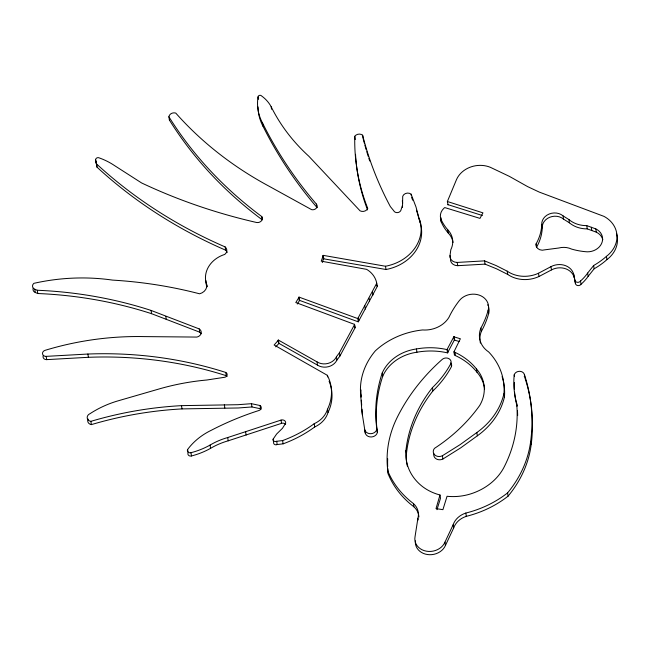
<?xml version="1.0" encoding="UTF-8"?>
<svg xmlns="http://www.w3.org/2000/svg" width="650" height="650" viewBox="0 0 650 650"><rect width="100%" height="100%" fill="white"/><g stroke="black" fill="none" stroke-linecap="round" stroke-linejoin="round"><path stroke-width="0.97" d="M402.504 207.423L402.716 196.316A5.054 4.266 -8.8 0 1 411.117 194.179L416 206.984L420.355 223.356A42.835 36.124 -8.8 0 1 420.777 224.892M440.846 218.953A54.381 45.866 -8.8 0 0 447.72 229.743A23.343 19.687 -8.8 0 1 450.824 249.706L450.011 255.572A7.581 6.394 -8.8 0 0 457.202 262.429L484.559 260.869L496.161 265.598L507.211 271.164A28.559 24.082 -8.8 0 0 538.484 273.252L550.972 266.654A15.405 12.992 -8.8 0 1 573.625 274.072L575.461 283.603A3.055 2.576 -8.8 0 0 577.883 285.577A3.055 2.576 -8.8 0 0 581.043 284.253A46.694 39.382 -8.8 0 0 588.161 276.323L594.141 268.791A70.541 59.491 -8.8 0 0 606.938 259.61L606.434 256.344A29.721 25.066 -8.8 0 0 603.996 216.385L539.281 192.099L527.613 186.607L509.421 176.394L490.368 167.318A24.115 20.337 -8.8 0 0 456.398 179.831L447.371 201.508L482.95 212.851L479.984 218.384L444.738 207.569L443.877 208.309A12.886 10.863 -8.8 0 0 440.846 218.953L441.35 222.219A54.381 45.866 -8.8 0 0 448.232 233.001A23.343 19.687 -8.8 0 1 453.05 242.482M447.874 204.612L482.389 215.524M275.762 346.881L278.956 343.379L317.525 365.129A12.488 10.53 -8.8 0 0 336.944 360.011L339.942 356.005L355.062 327.827L354.575 324.399L295.799 302.543L299.114 297.139L357.768 318.573L358.272 321.839L299.618 300.406L297.286 304.037M355.062 327.827L354.421 324.236M407.355 466.115A55.242 46.589 -8.8 0 1 406.445 453.692A151.962 128.164 -8.8 0 1 432.957 390.869A105.869 89.294 -8.8 0 0 451.482 366.576L450.978 363.309A5.273 4.444 -8.8 0 0 448.411 358.418A5.273 4.444 -8.8 0 0 442.057 359.556A210.34 177.401 -8.8 0 0 397.377 417.081A123.996 104.577 -8.8 0 0 387.863 471.136A99.076 83.558 -8.8 0 0 413.408 503.547A19.565 16.502 -8.8 0 1 417.893 518.334L415.041 536.721A15.592 13.154 -8.8 0 0 426.376 551.176A15.592 13.154 -8.8 0 0 444.949 542.157L453.156 524.737A19.565 16.502 -8.8 0 1 465.806 513.069A99.06 83.549 -8.8 0 0 507.585 492.895A123.996 104.577 -8.8 0 0 530.684 441.309A210.332 177.393 -8.8 0 0 524.387 374.522A5.273 4.444 -8.8 0 0 519.383 371.312A5.273 4.444 -8.8 0 0 514.223 374.798A105.885 89.302 -8.8 0 0 516.571 402.894L517.075 406.161A105.885 89.302 -8.8 0 1 514.581 392.251M402.252 205.79L400.952 210.161A3.843 3.242 -8.8 0 1 397.418 212.615A3.843 3.242 -8.8 0 1 393.713 210.689L390.358 206.594A432.494 364.764 -8.8 0 1 362.611 135.192A5.07 4.274 -8.8 0 0 354.77 136.273L355.274 139.539M419.851 220.09A42.835 36.124 -8.8 0 1 385.499 266.248L323.277 255.377L321.238 261.178L366.665 269.36A26.382 22.246 -8.8 0 1 376.74 283.229L377.244 286.496L358.272 321.839M322.311 262.559L323.44 258.789L322.936 255.523M450.978 363.309A105.869 89.294 -8.8 0 1 432.453 387.611A151.962 128.164 -8.8 0 0 405.933 450.434A55.242 46.589 -8.8 0 0 419.892 484.404A49.879 42.071 -8.8 0 0 438.864 494.683L439.985 494.991L436.02 508.617L442.91 509.665L447.054 496.275A49.904 42.087 -8.8 0 0 471.201 493.732A55.242 46.589 -8.8 0 0 503.539 468.171A151.962 128.164 -8.8 0 0 516.571 402.894M436.962 509.689L440.497 498.257L439.985 494.991M415.407 540.857A15.592 13.154 -8.8 0 0 427.375 554.523A15.592 13.154 -8.8 0 0 445.453 545.423L453.659 528.003A19.565 16.502 -8.8 0 1 466.318 516.336A99.06 83.549 -8.8 0 0 508.089 496.153A123.996 104.577 -8.8 0 0 531.188 444.576A210.332 177.393 -8.8 0 0 524.891 377.78M357.768 318.573L376.74 283.229M479.952 340.161A25.919 21.856 -8.8 0 1 481.398 331.346A102.529 86.474 -8.8 0 0 488.662 313.536L488.158 310.269A16.12 13.601 -8.8 0 0 479.034 295.059A16.12 13.601 -8.8 0 0 459.282 300.666A102.562 86.499 -8.8 0 0 448.89 317.444A25.911 21.856 -8.8 0 1 422.573 329.956A73.353 61.864 -8.8 0 0 375.334 350.854A75.213 63.44 -8.8 0 0 360.612 393.892L361.928 412.011L365.308 433.184A6.191 5.224 -8.8 0 0 371.434 436.962A6.191 5.224 -8.8 0 0 377.382 432.469L376.878 429.203A168.951 142.488 -8.8 0 1 382.224 372.978A41.559 35.051 -8.8 0 1 416.423 348.961A66.186 55.819 -8.8 0 1 447.005 349.611L453.822 336.806L460.379 338.772L453.936 351.886L454.439 355.152L455.479 355.615A66.162 55.794 -8.8 0 1 476.946 372.182A41.559 35.051 -8.8 0 1 484.599 388.96M377.382 432.469A168.951 142.488 -8.8 0 1 382.728 376.244A41.559 35.051 -8.8 0 1 416.926 352.227A66.186 55.819 -8.8 0 1 447.509 352.869L454.326 340.072L459.111 341.453M327.567 376.935L327.316 375.302L274.129 345.004L278.452 340.113L317.021 361.871A12.488 10.53 -8.8 0 0 336.44 356.744L339.438 352.747L354.559 324.561M329.079 381.209A50.903 42.933 -8.8 0 1 328.039 412.441A25.123 21.19 -8.8 0 1 314.706 426.969A114.595 96.647 -8.8 0 1 283.132 443.828L277.201 444.543A2.494 2.104 -8.8 0 1 273.609 442.463L273.106 439.197L276.608 434.038L282.482 428.277L285.667 423.183A3.559 3.006 -8.8 0 0 281.019 420.095L227.711 437.539A65.187 54.974 -8.8 0 0 210.056 445.079A69.038 58.224 -8.8 0 1 190.97 452.701A2.901 2.446 -8.8 0 1 188.069 452.034A2.901 2.446 -8.8 0 1 187.614 449.491A62.498 52.707 -8.8 0 1 211.307 430.267A265.054 223.543 -8.8 0 1 258.911 410.507A3.388 2.86 -8.8 0 0 261.186 408.216A3.388 2.86 -8.8 0 0 260.024 405.519L251.453 403.691L237.892 404.706L181.513 405.641A332.345 280.296 -8.8 0 0 90.878 421.346A4.834 4.079 -8.8 0 1 87.206 417.909A4.834 4.079 -8.8 0 1 90.033 413.668A93.153 78.561 -8.8 0 1 118.657 400.676L158.072 389.261A213.655 180.196 -8.8 0 1 206.846 380.006L224.892 377.227A3.128 2.633 -8.8 0 0 227.11 374.977A3.128 2.633 -8.8 0 0 225.737 372.434A355.672 299.967 -8.8 0 0 87.888 354.039L45.939 356.379A3.681 3.104 -8.8 0 1 42.542 353.779A3.681 3.104 -8.8 0 1 45.11 350.326A269.579 227.362 -8.8 0 1 144.292 336.602L196.804 337.074A5.387 4.542 -8.8 0 0 201.069 333.523A5.387 4.542 -8.8 0 0 199.217 328.916M573.625 274.072L574.949 280.337A3.055 2.576 -8.8 0 0 577.379 282.311A3.055 2.576 -8.8 0 0 580.539 280.987A46.694 39.382 -8.8 0 0 587.657 273.057L593.629 265.525A70.541 59.491 -8.8 0 0 606.434 256.344M323.44 258.789L386.011 269.506A42.835 36.124 -8.8 0 0 420.956 225.672M488.158 310.269A102.529 86.474 -8.8 0 1 480.894 328.088A25.919 21.856 -8.8 0 0 488.662 351.934A73.336 61.848 -8.8 0 1 503.953 393.616A75.221 63.44 -8.8 0 1 476.84 432.543L460.102 444.649L442.423 455.731A6.191 5.224 -8.8 0 1 434.777 454.935A6.191 5.224 -8.8 0 1 434.484 448.354A168.919 142.464 -8.8 0 0 479.749 405.405A41.559 35.051 -8.8 0 0 476.442 368.916A66.162 55.794 -8.8 0 0 454.968 352.357L453.936 351.886M502.084 376.586A73.336 61.848 -8.8 0 1 504.457 396.882A75.221 63.44 -8.8 0 1 477.352 435.809L460.606 447.915L442.934 458.997A6.191 5.224 -8.8 0 1 436.345 458.965A6.191 5.224 -8.8 0 1 433.859 453.879M450.011 255.572L450.515 258.83A7.581 6.394 -8.8 0 0 457.706 265.688L485.062 264.136L496.665 268.864L507.715 274.422A28.559 24.082 -8.8 0 0 538.988 276.51L551.476 269.912A15.405 12.992 -8.8 0 1 574.129 277.339M187.614 449.491L188.126 452.757A2.901 2.446 -8.8 0 0 188.573 455.301A2.901 2.446 -8.8 0 0 191.474 455.967A69.038 58.224 -8.8 0 0 210.559 448.346A65.187 54.974 -8.8 0 1 228.215 440.806L281.523 423.361A3.559 3.006 -8.8 0 1 285.634 424.385M273.106 439.197A2.494 2.104 -8.8 0 0 276.697 441.277L282.62 440.57A114.595 96.647 -8.8 0 0 314.202 423.702A25.123 21.19 -8.8 0 0 327.527 409.175A50.903 42.933 -8.8 0 0 327.316 375.302M260.999 409.167A3.388 2.86 -8.8 0 0 260.528 408.777L251.956 406.949L238.396 407.973L182.016 408.907A332.345 280.296 -8.8 0 0 91.382 424.613A4.834 4.079 -8.8 0 1 88.132 419.063M43.241 355.615A3.681 3.104 -8.8 0 0 46.442 359.645L88.392 357.305A355.672 299.967 -8.8 0 1 226.241 375.7A3.128 2.633 -8.8 0 1 227.126 376.407M591.289 227.264L595.822 228.906A14.422 12.163 -8.8 0 1 601.526 243.669A14.422 12.163 -8.8 0 1 585.033 251.648A66.178 55.811 -8.8 0 1 571.561 249.08A16.713 14.097 -8.8 0 0 558.724 248.016L544.936 249.811A6.792 5.728 -8.8 0 1 536.055 243.945A55.323 46.662 -8.8 0 0 541.767 224.624A12.35 10.416 -8.8 0 1 549.169 214.021A12.35 10.416 -8.8 0 1 563.054 215.881L568.937 219.578A26.227 22.116 -8.8 0 0 586.755 225.623L591.289 227.264L591.793 230.531M536.055 243.945L536.559 247.211A55.323 46.662 -8.8 0 0 542.271 227.89A12.35 10.416 -8.8 0 1 549.673 217.287A12.35 10.416 -8.8 0 1 563.558 219.148L569.449 222.844A26.227 22.116 -8.8 0 0 587.259 228.889L596.326 232.172A14.422 12.163 -8.8 0 1 602.794 239.688M354.77 136.273A257.124 216.856 -8.8 0 0 367.77 208.463A5.208 4.396 -8.8 0 1 360.059 210.828L308.831 156.244A212.444 179.181 -8.8 0 1 271.18 106.779A39.544 33.353 -8.8 0 0 261.592 95.948A1.95 1.649 -8.8 0 0 258.026 96.923A57.59 48.571 -8.8 0 0 262.543 123.053A510.266 430.357 -8.8 0 0 316.339 204.043A4.184 3.526 -8.8 0 1 316.257 208.203A4.184 3.526 -8.8 0 1 311.569 209.633L268.621 185.973A381.607 321.839 -8.8 0 1 175.76 113.076A4.989 4.209 -8.8 0 0 168.886 116.756A444.186 374.627 -8.8 0 0 261.755 216.556A4.615 3.892 -8.8 0 1 261.365 220.903A4.615 3.892 -8.8 0 1 256.506 222.471A537.972 453.724 -8.8 0 1 141.586 182.942L114.416 165.514A69.355 58.492 -8.8 0 0 99.32 157.934A2.356 1.982 -8.8 0 0 95.631 159.916L96.501 163.889A493.886 416.536 -8.8 0 0 225.144 246.919A6.134 5.176 -8.8 0 1 224.786 254.41A27.885 23.522 -8.8 0 0 206.83 285.001A9.596 8.093 -8.8 0 1 199.574 293.8A402.902 339.804 -8.8 0 0 112.556 280.101A186.087 156.942 -8.8 0 0 33.873 283.335A4.363 3.681 -8.8 0 0 34.816 289.258L37.294 290.257A383.248 323.229 -8.8 0 1 151.076 310.432L199.217 328.916L199.721 332.183A5.387 4.542 -8.8 0 1 201.232 333.743M33.191 288.283A4.363 3.681 -8.8 0 0 35.328 292.516L37.806 293.516A383.248 323.229 -8.8 0 1 151.58 313.69L199.721 332.183M411.629 197.438L412.669 200.184M416.504 210.251L420.079 222.422M95.631 159.916L97.004 167.156A493.886 416.536 -8.8 0 0 225.648 250.185A6.134 5.176 -8.8 0 1 227.191 252.533M595.822 228.906L596.326 232.172M593.629 265.525L594.141 268.791M586.755 225.623L587.259 228.889M587.657 273.057L588.161 276.323M580.539 280.987L581.043 284.253M568.937 219.578L569.449 222.844M574.949 280.337L575.461 283.603M563.054 215.881L563.558 219.148M550.972 266.654L551.476 269.912M541.767 224.624L542.271 227.89M538.484 273.252L538.988 276.51M524.387 374.522L524.769 376.967M507.211 271.164L507.715 274.422M530.684 441.309L531.188 444.576M514.223 374.798L514.475 376.431M484.559 260.869L485.062 264.136M503.953 393.616L504.457 396.882M507.585 492.895L508.089 496.153M480.894 328.088L481.398 331.346M476.442 368.916L476.946 372.182M457.202 262.429L457.706 265.688M447.371 201.346L448.037 204.921M447.72 229.743L448.232 233.001M476.84 432.543L477.352 435.809M454.179 336.708L454.691 339.974M453.822 336.806L454.326 340.072M454.968 352.357L455.479 355.615M447.363 349.456L447.866 352.723M447.005 349.611L447.509 352.869M465.806 513.069L466.318 516.336M411.117 194.179L411.377 195.804M432.453 387.611L432.957 390.869M442.423 455.731L442.934 458.997M453.156 524.737L453.659 528.003M402.301 200.761L402.683 203.206M416.423 348.961L416.926 352.227M444.949 542.157L445.453 545.423M385.499 266.248L386.011 269.506M362.611 135.192L363.114 138.458A432.494 364.764 -8.8 0 0 364.349 143.187M417.893 518.334L418.145 519.967M405.941 450.434L406.445 453.692M413.408 503.547L413.912 506.813A19.565 16.502 -8.8 0 1 418.925 517.01M372.45 291.761L372.954 295.027M382.224 372.978L382.728 376.244M369.062 298.212L369.574 301.47M364.821 305.825L365.324 309.083M387.863 471.136L388.367 474.402A99.076 83.558 -8.8 0 0 413.912 506.813M358.288 317.639L358.792 320.897M360.612 393.892L361.116 397.158M365.308 433.184L364.804 429.918A6.191 5.224 -8.8 0 0 370.931 433.696A6.191 5.224 -8.8 0 0 376.878 429.203M339.438 352.747L339.942 356.005M316.339 204.043L316.842 207.301A4.184 3.526 -8.8 0 1 317.135 207.691M323.277 255.377L323.781 258.643M336.44 356.744L336.944 360.011M327.527 409.175L328.039 412.441M317.021 361.871L317.525 365.129M271.18 106.779L271.554 109.224M299.114 297.139L299.618 300.406M298.748 297.229L299.252 300.495M314.202 423.702L314.706 426.969M262.543 123.053L263.047 126.319A510.266 430.357 -8.8 0 0 316.842 207.309M258.026 96.923L258.408 99.369M261.755 216.556L262.259 219.822A444.186 374.627 -8.8 0 1 169.39 120.022L168.886 116.756M278.452 340.113L278.956 343.379M278.078 340.153L278.582 343.411M281.019 420.095L281.523 423.361M282.62 440.57L283.132 443.828M276.697 441.277L277.201 444.543M260.024 405.511L260.528 408.777M251.453 403.691L251.956 406.949M225.144 246.919L225.648 250.185M245.627 431.795L246.131 435.061M225.737 372.434L226.241 375.7M206.83 285.001L207.082 286.626M224.339 404.747L224.843 408.013M227.711 437.539L228.215 440.806M210.056 445.079L210.559 448.346M190.97 452.701L191.474 455.967M181.513 405.641L182.016 408.907M165.831 316.371L166.335 319.629M151.076 310.432L151.58 313.69M96.501 163.889L97.004 167.156M87.888 354.039L88.392 357.305M90.878 421.346L91.382 424.613M37.294 290.257L37.806 293.516M46.183 356.379L46.686 359.645M34.816 289.258L35.328 292.516M361.335 400.181L361.701 405.21M361.993 409.232L362.432 415.269M206.822 286.796A27.885 23.522 -8.8 0 1 205.961 280.694M369.736 161.013A432.494 364.764 -8.8 0 1 368.818 158.218M368.217 156.349A432.494 364.764 -8.8 0 1 366.771 151.669M366.21 149.784A432.494 364.764 -8.8 0 1 364.869 145.08M376.894 284.984A26.382 22.246 -8.8 0 1 377.244 286.496M96.135 163.183A2.356 1.982 -8.8 0 1 96.493 161.882M169.39 120.022A4.989 4.209 -8.8 0 1 169.601 119.194M263.047 126.319A57.59 48.571 -8.8 0 1 258.034 106.925M367.551 209.885A257.124 216.856 -8.8 0 1 356.582 166.059M356.354 164.109A257.124 216.856 -8.8 0 1 355.526 154.31M480.407 343.078A25.919 21.856 -8.8 0 1 480.122 341.632M361.051 396.264A75.213 63.44 -8.8 0 1 361.018 389.943M488.394 306.434A16.12 13.601 -8.8 0 1 488.662 313.536M487.646 304.785A16.12 13.601 -8.8 0 1 488.052 305.598M616.59 233.724A29.721 25.066 -8.8 0 1 606.946 259.61M441.35 222.219A12.886 10.863 -8.8 0 1 440.976 217.75M524.225 376.464A5.273 4.444 -8.8 0 1 524.396 376.707M388.367 474.402A123.996 104.577 -8.8 0 1 387.79 468.569M387.684 466.619A123.996 104.577 -8.8 0 1 387.684 458.778M514.394 389.22A105.885 89.302 -8.8 0 1 514.394 382.509M450.702 362.96A5.273 4.444 -8.8 0 1 451.49 366.576M517.465 410.873A151.962 128.164 -8.8 0 1 517.652 415.602"/></g></svg>
